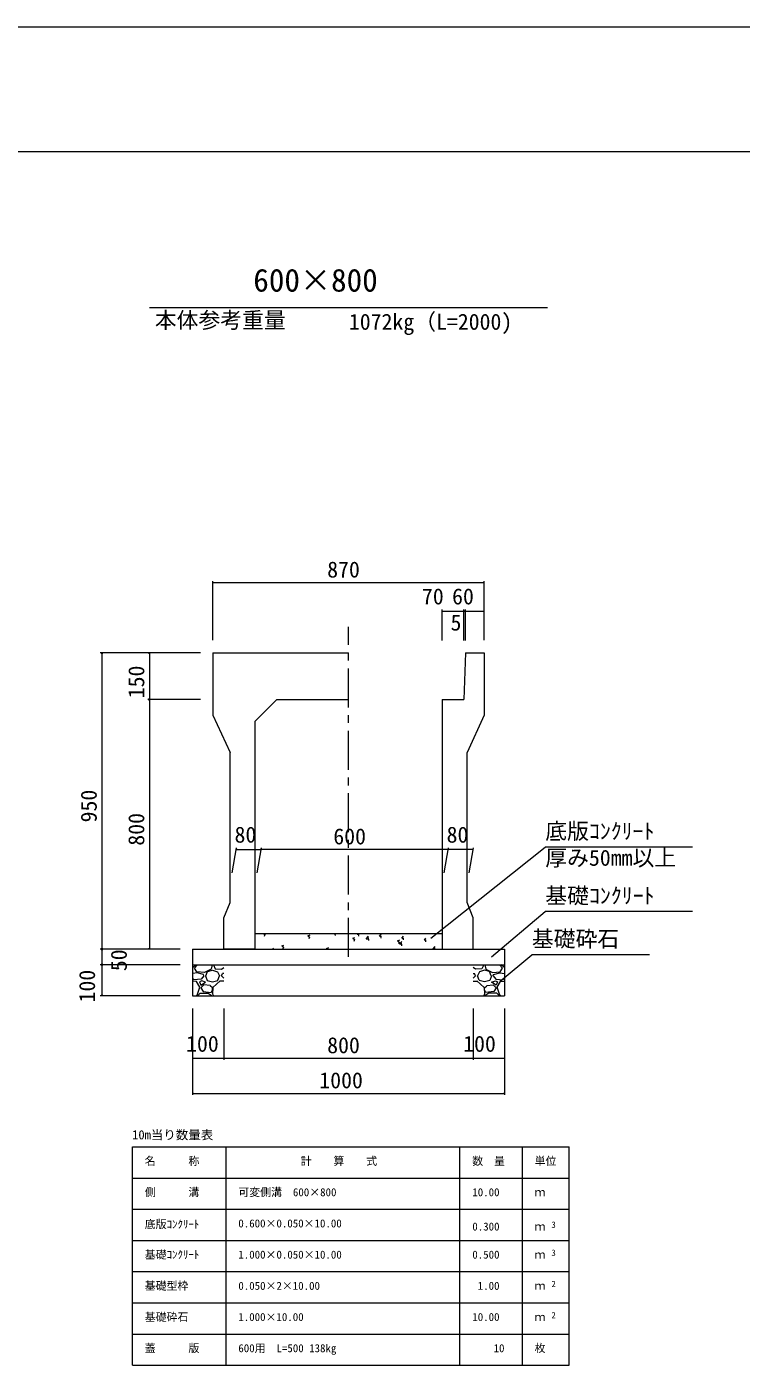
# Model space of a CAD drawing. Units: millimetres on the paper, scale 1:20. Extents: x 0 to 841, y 0 to 594.
# Drawn here: x 414.8 to 529.4, y 379.5 to 594 of the extents above; entities that cross this region are included whole.
import ezdxf
from ezdxf.enums import TextEntityAlignment as Align

# ---------------------------------------------------------------- set-up
doc = ezdxf.new("R2010")
doc.units = ezdxf.units.MM
doc.linetypes.add('USER1', pattern=[10, 6.25, -1.25, 1.25, -1.25])
for name, color, linetype, lineweight in [('D-STR-DIM（寸法）', 7, 'Continuous', 18), ('D-STR-HTXT（旗揚げ）', 4, 'Continuous', 18), ('D-STR-STRn（構造物）', 5, 'Continuous', 18), ('D-STR（構造物外形線）', 1, 'Continuous', 18), ('D-TTL(外枠）', 2, 'Continuous', 18), ('DEFPOINTS_2', 8, 'Continuous', 18)]:
    doc.layers.add(name, color=color, linetype=linetype, lineweight=lineweight)
doc.layers.add('D-STR-TXT（文字）', color=7, linetype='Continuous')
doc.styles.add('ＭＳ ゴシック', font='')
doc.styles.get('ＭＳ ゴシック').set_extended_font_data('MS Gothic')

msp = doc.modelspace()

# ---------------------------------------------------------------- linework, layer by layer
at = {"layer": 'D-STR-DIM（寸法）'}
for p, q in [((444.671, 495.674), (444.671, 505.162)), ((444.671, 504.912), (444.821, 504.937)), ((444.671, 504.912), (444.691, 504.912)), ((444.821, 504.887), (444.671, 504.912)), ((444.691, 504.912), (488.151, 504.912)), ((488.021, 504.937), (488.171, 504.912)), ((488.171, 504.912), (488.021, 504.887)), ((488.171, 504.912), (488.151, 504.912)), ((488.171, 495.674), (488.171, 505.162)), ((481.421, 495.637), (481.421, 500.58)), ((481.421, 500.33), (481.571, 500.355)), ((481.421, 500.33), (481.441, 500.33)), ((481.571, 500.305), (481.421, 500.33)), ((481.441, 500.33), (484.901, 500.33)), ((484.771, 500.355), (484.921, 500.33)), ((484.921, 500.33), (484.771, 500.305)), ((484.921, 500.33), (484.901, 500.33)), ((484.921, 495.637), (484.921, 500.58)), ((484.921, 495.637), (484.921, 500.58)), ((484.921, 500.33), (485.071, 500.355)), ((484.921, 500.33), (484.941, 500.33)), ((485.071, 500.305), (484.921, 500.33)), ((485.15, 500.33), (484.941, 500.33)), ((485.02, 500.355), (485.17, 500.33)), ((485.17, 500.33), (485.02, 500.305)), ((485.17, 500.33), (485.15, 500.33)), ((485.17, 495.639), (485.17, 500.58)), ((485.17, 495.639), (485.17, 500.58)), ((485.17, 500.33), (485.32, 500.355)), ((485.17, 500.33), (485.19, 500.33)), ((485.32, 500.305), (485.17, 500.33)), ((485.19, 500.33), (488.151, 500.33)), ((488.021, 500.355), (488.171, 500.33)), ((488.171, 500.33), (488.021, 500.305)), ((488.171, 500.33), (488.151, 500.33)), ((488.171, 495.674), (488.171, 500.58)), ((442.671, 493.674), (426.624, 493.674)), ((426.849, 493.524), (426.874, 493.674)), ((426.874, 493.674), (426.874, 493.654)), ((426.874, 493.674), (426.899, 493.524)), ((426.874, 493.654), (426.874, 446.194)), ((442.671, 493.674), (434.246, 493.674)), ((434.471, 493.524), (434.496, 493.674)), ((434.496, 493.674), (434.496, 493.654)), ((434.496, 493.674), (434.521, 493.524)), ((434.496, 493.654), (434.496, 486.194)), ((442.671, 486.174), (434.246, 486.174)), ((442.671, 486.174), (434.246, 486.174)), ((434.496, 486.174), (434.471, 486.324)), ((434.471, 486.024), (434.496, 486.174)), ((434.521, 486.324), (434.496, 486.174)), ((434.496, 486.174), (434.496, 486.194)), ((434.496, 486.174), (434.496, 486.154)), ((434.496, 486.174), (434.521, 486.024)), ((434.496, 486.154), (434.496, 446.194)), ((447.774, 458.426), (448.473, 462.394)), ((448.429, 462.144), (448.579, 462.169)), ((448.429, 462.144), (448.449, 462.144)), ((448.579, 462.119), (448.429, 462.144)), ((448.449, 462.144), (452.409, 462.144)), ((451.774, 458.426), (452.473, 462.394)), ((451.774, 458.426), (452.473, 462.394)), ((452.279, 462.169), (452.429, 462.144)), ((452.429, 462.144), (452.279, 462.119)), ((452.429, 462.144), (452.409, 462.144)), ((452.429, 462.144), (452.579, 462.169)), ((452.429, 462.144), (452.449, 462.144)), ((452.579, 462.119), (452.429, 462.144)), ((482.409, 462.144), (452.449, 462.144)), ((481.774, 458.426), (482.473, 462.394)), ((481.774, 458.426), (482.473, 462.394)), ((482.279, 462.169), (482.429, 462.144)), ((482.429, 462.144), (482.279, 462.119)), ((482.429, 462.144), (482.409, 462.144)), ((482.429, 462.144), (482.579, 462.169)), ((482.429, 462.144), (482.449, 462.144)), ((482.579, 462.119), (482.429, 462.144)), ((486.409, 462.144), (482.449, 462.144)), ((485.774, 458.426), (486.473, 462.394)), ((486.279, 462.169), (486.429, 462.144)), ((486.429, 462.144), (486.279, 462.119)), ((486.429, 462.144), (486.409, 462.144)), ((426.874, 446.174), (426.849, 446.324)), ((426.899, 446.324), (426.874, 446.174)), ((426.874, 446.174), (426.874, 446.194)), ((434.496, 446.174), (434.471, 446.324)), ((434.521, 446.324), (434.496, 446.174)), ((434.496, 446.174), (434.496, 446.194)), ((439.421, 446.174), (426.624, 446.174)), ((439.421, 446.174), (426.624, 446.174)), ((426.849, 446.024), (426.874, 446.174)), ((426.874, 446.174), (426.874, 446.154)), ((426.874, 446.174), (426.899, 446.024)), ((426.874, 446.154), (426.874, 443.694)), ((439.421, 446.174), (434.246, 446.174)), ((439.421, 443.674), (426.624, 443.674)), ((439.421, 443.674), (426.624, 443.674)), ((426.874, 443.674), (426.849, 443.824)), ((426.849, 443.524), (426.874, 443.674)), ((426.899, 443.824), (426.874, 443.674)), ((426.874, 443.674), (426.874, 443.694)), ((426.874, 443.674), (426.874, 443.654)), ((426.874, 443.674), (426.899, 443.524)), ((426.874, 443.654), (426.874, 438.694)), ((439.421, 438.674), (426.624, 438.674)), ((426.874, 438.674), (426.849, 438.824)), ((426.899, 438.824), (426.874, 438.674)), ((426.874, 438.674), (426.874, 438.694)), ((441.421, 436.674), (441.421, 422.801)), ((441.421, 436.674), (441.421, 428.424)), ((446.421, 436.674), (446.421, 428.424)), ((446.421, 436.674), (446.421, 428.424)), ((486.421, 436.674), (486.421, 428.424)), ((486.421, 436.674), (486.421, 428.424)), ((491.421, 436.674), (491.421, 428.424)), ((491.421, 436.674), (491.421, 422.801)), ((441.421, 428.674), (441.571, 428.699)), ((441.421, 428.674), (441.441, 428.674)), ((441.571, 428.649), (441.421, 428.674)), ((441.441, 428.674), (446.401, 428.674)), ((446.271, 428.699), (446.421, 428.674)), ((446.421, 428.674), (446.271, 428.649)), ((446.421, 428.674), (446.401, 428.674)), ((446.421, 428.674), (446.571, 428.699)), ((446.421, 428.674), (446.441, 428.674)), ((446.571, 428.649), (446.421, 428.674)), ((446.441, 428.674), (486.401, 428.674)), ((486.271, 428.699), (486.421, 428.674)), ((486.421, 428.674), (486.271, 428.649)), ((486.421, 428.674), (486.401, 428.674)), ((486.421, 428.674), (486.571, 428.699)), ((486.421, 428.674), (486.441, 428.674)), ((486.571, 428.649), (486.421, 428.674)), ((486.441, 428.674), (491.401, 428.674)), ((491.271, 428.699), (491.421, 428.674)), ((491.421, 428.674), (491.271, 428.649)), ((491.421, 428.674), (491.401, 428.674)), ((441.421, 423.051), (441.571, 423.076)), ((441.421, 423.051), (441.441, 423.051)), ((441.571, 423.026), (441.421, 423.051)), ((441.441, 423.051), (491.401, 423.051)), ((491.271, 423.076), (491.421, 423.051)), ((491.421, 423.051), (491.271, 423.026)), ((491.421, 423.051), (491.401, 423.051))]:
    msp.add_line(p, q, dxfattribs=at)
at = {"layer": 'D-STR-HTXT（旗揚げ）'}
for p, q in [((434.529, 549), (498.313, 549)), ((479.615, 447.939), (497.965, 462.534)), ((521.563, 462.534), (497.965, 462.534)), ((489.327, 444.943), (497.972, 452.207)), ((521.571, 452.207), (497.972, 452.207)), ((490.738, 441.014), (495.822, 445.276)), ((514.685, 445.276), (495.822, 445.276)), ((431.794, 414.486), (501.794, 414.486)), ((431.794, 379.486), (431.794, 414.486)), ((446.794, 379.486), (446.794, 414.486)), ((484.294, 379.486), (484.294, 414.486)), ((494.294, 398.486), (494.294, 414.486)), ((494.294, 379.486), (494.294, 414.486)), ((501.794, 379.486), (501.794, 414.486)), ((431.794, 409.486), (501.794, 409.486)), ((431.794, 404.486), (501.794, 404.486)), ((431.794, 399.486), (501.794, 399.486)), ((431.794, 394.486), (501.794, 394.486)), ((431.794, 389.486), (501.794, 389.486)), ((431.794, 384.486), (501.794, 384.486)), ((431.794, 379.486), (501.794, 379.486))]:
    msp.add_line(p, q, dxfattribs=at)
at = {"layer": 'D-STR-STRn（構造物）', "color": 7, "linetype": 'USER1'}
msp.add_line((466.421, 444.924), (466.421, 497.828), dxfattribs=at)
at = {"layer": 'D-STR-STRn（構造物）', "color": 7}
for p, q in [((451.421, 448.674), (481.421, 448.674)), ((452.792, 448.674), (452.987, 448.542)), ((452.947, 448.265), (453.048, 448.568)), ((459.924, 448.31), (460.274, 448.444)), ((463.916, 448.659), (463.93, 448.674)), ((463.916, 448.659), (464.36, 448.59)), ((464.317, 448.368), (464.281, 448.674)), ((464.494, 448.582), (464.477, 448.674)), ((467.821, 448.573), (467.905, 448.674)), ((467.821, 448.573), (468.12, 448.547)), ((468.08, 448.269), (468.022, 448.582)), ((471.407, 448.259), (471.648, 448.546)), ((454.259, 446.174), (454.41, 446.354)), ((455.723, 446.697), (456.073, 446.831)), ((455.723, 446.697), (455.972, 446.529)), ((455.931, 446.252), (456.033, 446.554)), ((459.924, 448.31), (460.173, 448.142)), ((460.132, 447.865), (460.234, 448.167)), ((462.909, 446.296), (463.259, 446.431)), ((462.909, 446.296), (463.091, 446.174)), ((467.11, 447.909), (467.46, 448.043)), ((467.11, 447.909), (467.359, 447.741)), ((467.318, 447.464), (467.42, 447.767)), ((469.252, 447.831), (469.641, 448.237)), ((469.252, 447.831), (469.697, 447.762)), ((469.653, 447.54), (469.598, 448.015)), ((471.407, 448.259), (471.706, 448.233)), ((471.666, 447.955), (471.608, 448.268)), ((474.295, 447.509), (474.646, 447.643)), ((474.296, 447.509), (474.544, 447.341)), ((474.504, 447.064), (474.605, 447.366)), ((474.588, 447.004), (474.978, 447.409)), ((474.588, 447.004), (475.033, 446.935)), ((474.99, 446.712), (474.934, 447.187)), ((474.993, 447.945), (475.234, 448.232)), ((474.993, 447.945), (475.292, 447.919)), ((475.252, 447.641), (475.195, 447.955)), ((478.58, 447.631), (478.821, 447.919)), ((478.58, 447.632), (478.878, 447.605)), ((478.839, 447.327), (478.781, 447.641)), ((479.924, 446.176), (480.314, 446.582)), ((480.292, 446.174), (480.27, 446.36)), ((479.924, 446.176), (479.939, 446.174))]:
    msp.add_line(p, q, dxfattribs=at)
at = {"layer": 'D-STR-STRn（構造物）'}
for p, q in [((441.421, 446.174), (491.421, 446.174)), ((441.421, 446.174), (441.421, 438.674)), ((491.421, 446.174), (491.421, 438.674)), ((441.421, 443.674), (491.421, 443.674)), ((441.421, 443.239), (441.984, 443.674)), ((442.184, 442.366), (441.421, 442.285)), ((441.73, 443.122), (442.227, 443.674)), ((442.089, 442.519), (441.739, 443.119)), ((443.326, 442.432), (442.076, 442.532)), ((443.178, 442.124), (442.178, 442.374)), ((443.23, 441.868), (443.18, 442.118)), ((444.382, 442.968), (443.332, 442.418)), ((443.528, 441.871), (443.828, 442.571)), ((443.83, 442.571), (444.63, 442.821)), ((444.581, 443.671), (444.381, 442.971)), ((444.628, 442.821), (445.428, 442.521)), ((444.752, 443.674), (445.021, 443.033)), ((445.027, 443.019), (446.077, 442.969)), ((445.43, 442.52), (445.73, 441.87)), ((446.079, 441.873), (446.229, 442.273)), ((446.08, 442.975), (446.421, 443.239)), ((446.421, 442.285), (446.234, 442.266)), ((486.762, 442.975), (486.421, 443.239)), ((486.421, 442.285), (486.608, 442.266)), ((486.763, 441.873), (486.613, 442.273)), ((487.815, 443.019), (486.765, 442.969)), ((487.412, 442.52), (487.112, 441.87)), ((488.214, 442.821), (487.414, 442.521)), ((488.09, 443.674), (487.821, 443.033)), ((489.012, 442.571), (488.212, 442.821)), ((488.261, 443.671), (488.461, 442.971)), ((488.46, 442.968), (489.51, 442.418)), ((489.313, 441.871), (489.013, 442.571)), ((489.515, 442.432), (490.765, 442.532)), ((489.612, 441.868), (489.662, 442.118)), ((489.664, 442.124), (490.664, 442.374)), ((491.112, 443.122), (490.615, 443.674)), ((490.658, 442.366), (491.421, 442.285)), ((490.752, 442.519), (491.102, 443.119)), ((491.421, 443.239), (490.858, 443.674)), ((441.628, 441.288), (441.421, 441.514)), ((442.031, 440.966), (441.421, 441.017)), ((442.776, 441.374), (441.626, 441.274)), ((442.591, 440.074), (442.041, 440.974)), ((442.18, 438.82), (442.58, 440.07)), ((442.528, 440.922), (442.728, 440.422)), ((442.879, 441.07), (442.529, 440.92)), ((442.728, 440.423), (443.478, 440.873)), ((442.728, 439.973), (443.128, 439.373)), ((443.229, 440.471), (442.729, 439.971)), ((443.23, 441.872), (442.78, 441.372)), ((443.481, 440.872), (442.881, 441.072)), ((444.235, 440.324), (443.235, 440.474)), ((443.475, 441.873), (443.775, 441.173)), ((443.776, 441.168), (444.626, 440.918)), ((444.64, 439.961), (444.24, 440.311)), ((444.677, 440.024), (444.627, 438.974)), ((444.63, 439.672), (444.63, 439.972)), ((444.632, 440.918), (445.482, 441.168)), ((445.831, 441.071), (444.681, 440.021)), ((445.478, 441.174), (445.728, 441.874)), ((446.421, 441.017), (445.831, 441.066)), ((446.421, 441.514), (446.078, 441.888)), ((486.421, 441.514), (486.764, 441.888)), ((486.421, 441.017), (487.011, 441.066)), ((487.011, 441.071), (488.161, 440.021)), ((487.364, 441.174), (487.114, 441.874)), ((488.21, 440.918), (487.36, 441.168)), ((488.165, 440.024), (488.215, 438.974)), ((488.202, 439.961), (488.602, 440.311)), ((488.212, 439.672), (488.212, 439.972)), ((489.066, 441.168), (488.216, 440.918)), ((488.607, 440.324), (489.607, 440.474)), ((489.367, 441.873), (489.067, 441.173)), ((489.361, 440.872), (489.961, 441.072)), ((490.114, 440.423), (489.364, 440.873)), ((489.612, 441.872), (490.062, 441.372)), ((489.613, 440.471), (490.113, 439.971)), ((490.114, 439.973), (489.714, 439.373)), ((489.963, 441.07), (490.313, 440.92)), ((490.066, 441.374), (491.216, 441.274)), ((490.314, 440.922), (490.114, 440.422)), ((490.251, 440.074), (490.801, 440.974)), ((490.662, 438.82), (490.262, 440.07)), ((490.811, 440.966), (491.421, 441.017)), ((491.214, 441.288), (491.421, 441.514)), ((441.421, 438.674), (474.921, 438.674)), ((441.421, 438.674), (491.421, 438.674)), ((441.984, 438.674), (442.18, 438.825)), ((442.227, 438.674), (442.63, 439.122)), ((442.63, 439.122), (443.93, 439.122)), ((443.131, 439.369), (444.381, 439.219)), ((443.928, 439.133), (444.578, 438.683)), ((444.381, 439.222), (444.631, 439.672)), ((444.621, 438.983), (444.752, 438.674)), ((488.22, 438.983), (488.09, 438.674)), ((488.461, 439.222), (488.211, 439.672)), ((488.914, 439.133), (488.264, 438.683)), ((489.711, 439.369), (488.461, 439.219)), ((490.212, 439.122), (488.912, 439.122)), ((490.615, 438.674), (490.212, 439.122)), ((490.858, 438.674), (490.662, 438.825))]:
    msp.add_line(p, q, dxfattribs=at)
at = {"layer": 'D-STR（構造物外形線）'}
for p, q in [((444.671, 493.674), (466.421, 493.674)), ((444.671, 493.674), (444.671, 483.674)), ((485.171, 493.674), (484.921, 486.174)), ((485.171, 493.674), (488.171, 493.674)), ((488.171, 493.674), (488.171, 483.674)), ((454.921, 486.174), (451.421, 482.674)), ((454.921, 486.174), (466.421, 486.174)), ((481.421, 486.174), (481.421, 446.174)), ((481.421, 486.174), (484.921, 486.174)), ((444.671, 483.674), (447.421, 477.674)), ((451.421, 482.674), (451.421, 446.174)), ((488.171, 483.674), (485.421, 477.674)), ((447.421, 453.674), (447.421, 477.674)), ((485.421, 453.674), (485.421, 477.674)), ((446.421, 451.174), (447.421, 453.674)), ((486.421, 451.174), (485.421, 453.674)), ((446.421, 446.174), (446.421, 451.174)), ((486.421, 446.174), (486.421, 451.174)), ((451.421, 446.174), (446.421, 446.174)), ((481.421, 446.174), (486.421, 446.174))]:
    msp.add_line(p, q, dxfattribs=at)
at = {"layer": 'D-TTL(外枠）'}
msp.add_line((25, 574), (820, 574), dxfattribs=at)
at = {"layer": 'DEFPOINTS_2'}
msp.add_line((0, 594), (841, 594), dxfattribs=at)

# ---------------------------------------------------------------- texts
at = {"layer": 'D-STR-DIM（寸法）', "style": 'ＭＳ ゴシック'}
for s, p in [('870', (463.001, 504.962)), ('70', (478.195, 500.655)), ('60', (483.026, 500.655)), ('5', (482.779, 496.459)), ('80', (448.146, 462.469)), ('600', (463.982, 462.194)), ('80', (482.146, 462.469)), ('100', (440.377, 428.953)), ('800', (463.001, 428.724)), ('100', (484.804, 428.953)), ('1000', (461.74, 423.101))]:
    msp.add_text(s, height=2.566, dxfattribs=at).set_placement(p, align=Align.BOTTOM_LEFT)
for s, p in [('150', (434.446, 486.379)), ('950', (426.824, 466.486)), ('800', (434.446, 462.754)), ('50', (431.643, 442.641)), ('100', (426.549, 437.629))]:
    msp.add_text(s, height=2.566, rotation=90, dxfattribs=at).set_placement(p, align=Align.BOTTOM_LEFT)
at = {"layer": 'D-STR-TXT（文字）', "style": 'ＭＳ ゴシック'}
for s, height, p in [('600×800', 3.666, (451.155, 550.449)), ('本体参考重量', 2.566, (435.36, 544.933)), ('1072kg（L=2000)', 2.566, (466.48, 544.67)), ('底版ｺﾝｸﾘｰﾄ', 2.566, (497.965, 463.034)), ('厚み50mm以上', 2.566, (497.965, 458.762)), ('基礎ｺﾝｸﾘｰﾄ', 2.566, (497.972, 452.707)), ('基礎砕石', 2.566, (495.822, 445.776)), ('10m当り数量表', 1.466, (431.739, 415.249)), ('名\u3000\u3000\u3000称', 1.283, (433.755, 411.187)), ('計\u3000\u3000算\u3000\u3000式', 1.283, (458.759, 411.187)), ('数\u3000量', 1.283, (486.255, 411.187)), ('単位', 1.283, (496.255, 411.187)), ('側\u3000\u3000\u3000溝', 1.283, (433.755, 406.187)), ('可変側溝\u3000600×800', 1.283, (448.755, 406.187)), ('10.00', 1.283, (486.268, 406.187)), ('ｍ', 1.283, (496.255, 406.187)), ('底版ｺﾝｸﾘｰﾄ', 1.283, (433.755, 401.055)), ('0.600×0.050×10.00', 1.283, (448.755, 401.187)), ('0.300', 1.283, (486.268, 400.687)), ('ｍ', 1.283, (496.255, 400.687)), ('3', 1.026, (498.956, 401.19)), ('基礎ｺﾝｸﾘｰﾄ', 1.283, (433.755, 396.187)), ('1.000×0.050×10.00', 1.283, (448.755, 396.187)), ('0.500', 1.283, (486.268, 396.187)), ('ｍ', 1.283, (496.255, 396.187)), ('3', 1.026, (498.956, 396.69)), ('基礎型枠', 1.283, (433.755, 391.187)), ('0.050×2×10.00', 1.283, (448.755, 391.187)), (' 1.00', 1.283, (486.268, 391.187)), ('2', 1.026, (498.956, 391.69)), ('ｍ', 1.283, (496.255, 391.187)), ('基礎砕石', 1.283, (433.755, 386.187)), ('1.000×10.00', 1.283, (448.755, 386.187)), ('10.00', 1.283, (486.268, 386.187)), ('ｍ', 1.283, (496.255, 386.187)), ('2', 1.026, (498.956, 386.69)), ('蓋\u3000\u3000\u3000版', 1.283, (433.755, 381.187)), ('600用\u3000L=500 138kg', 1.283, (448.755, 381.187)), ('10', 1.283, (489.68, 381.187)), ('枚', 1.283, (496.255, 381.187))]:
    msp.add_text(s, height=height, dxfattribs=at).set_placement(p, align=Align.BOTTOM_LEFT)

doc.saveas('drawing.dxf')
